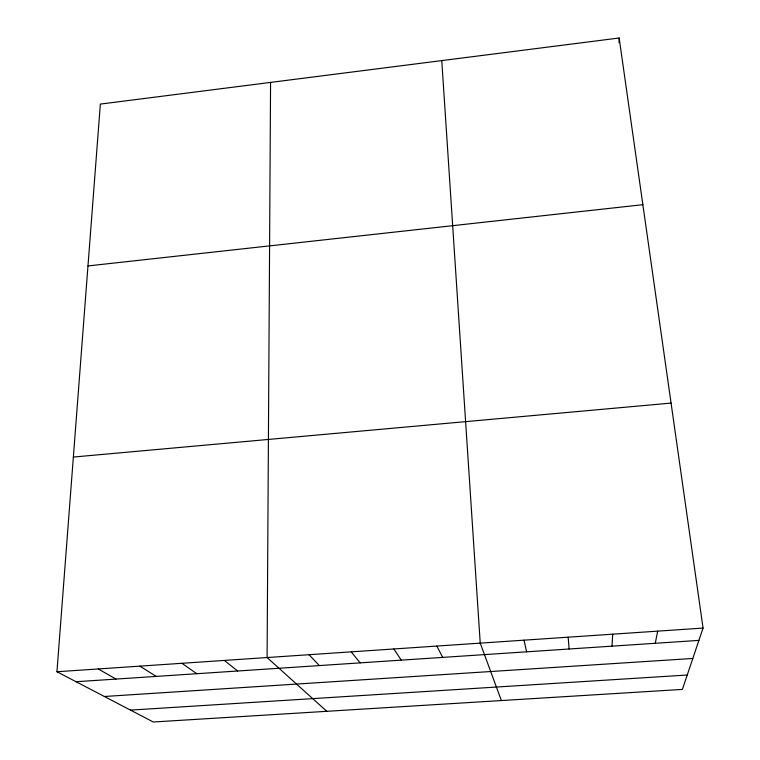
<?xml version="1.0" encoding="UTF-8"?>
<svg xmlns="http://www.w3.org/2000/svg" width="760" height="760" viewBox="0 0 760 760"><rect width="100%" height="100%" fill="white"/><g stroke="black" fill="none" stroke-linecap="round" stroke-linejoin="round"><path stroke-width="1.14" d="M270.579 82.403L267.092 657.542L326.791 711.312M619.039 42.664L619.163 38L100.348 104.091L56.943 671.745L153.273 722L682.385 689.406L703.057 628.073L619.163 38M612.019 646.152L612.721 634.182M655.272 643.283L657.685 631.142M87.98 265.933L642.865 204.687M73.359 457.055L671.07 403.094M56.943 671.745L703.057 628.073M76.085 681.73L698.906 640.385M104.386 696.492L692.816 658.464M130.473 710.106L687.23 675.022M98.239 668.952L115.976 679.079M139.887 666.14L156.208 676.409M181.916 663.299L196.783 673.711M224.314 660.431L237.709 671.004M308.978 654.711L319.39 665.579M351.224 651.852L360.135 662.872M393.851 648.973L401.233 660.145M436.858 646.067L442.671 657.39M501.381 700.558L480.234 643.14L441.769 60.6M524.01 640.176L526.614 651.823M568.167 637.193L569.135 649.002"/></g></svg>
